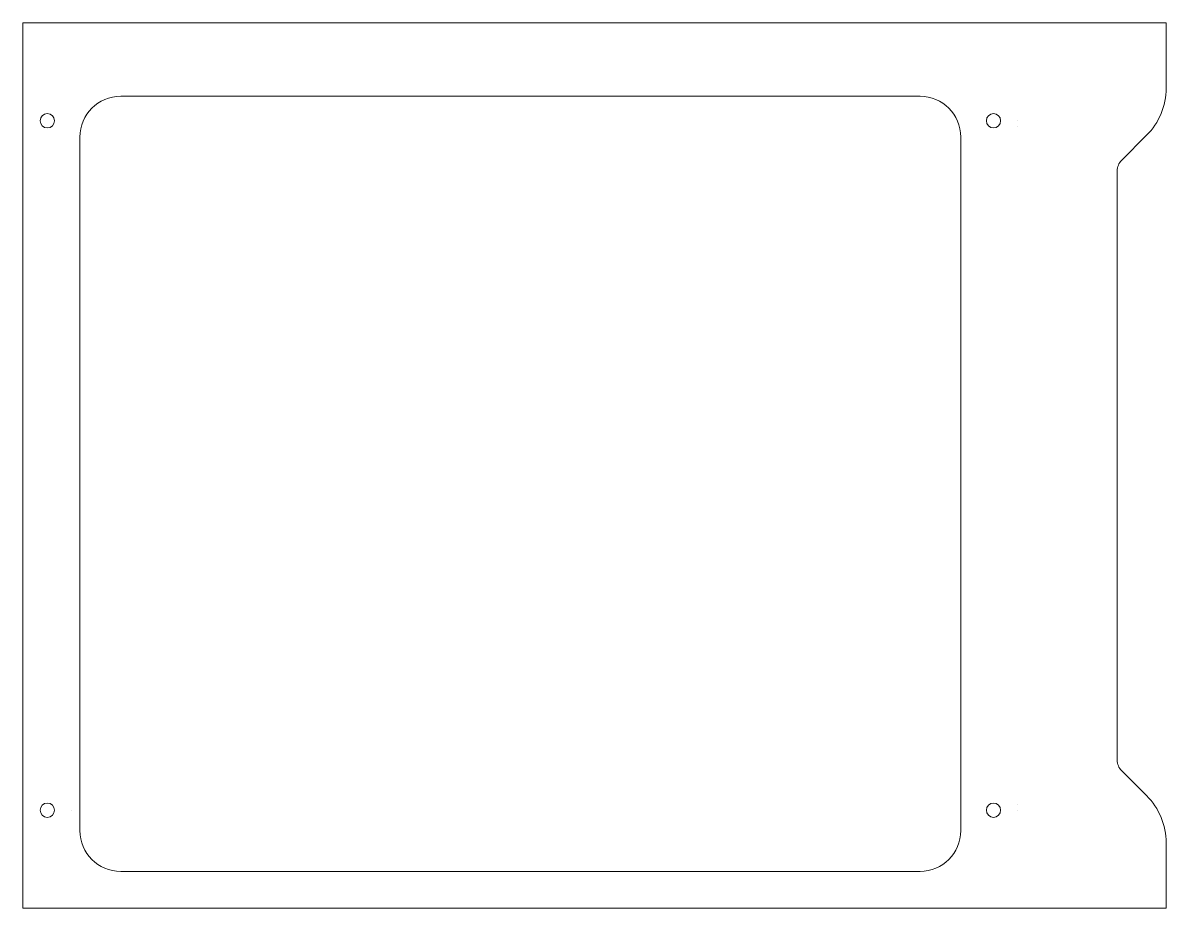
# Model space of a CAD drawing. Header units: millimetres. Extents: x 36 to 176, y 86 to 194.
import ezdxf

# ---------------------------------------------------------------- set-up
doc = ezdxf.new("R2010")
doc.units = ezdxf.units.MM
doc.header["$MEASUREMENT"] = 0

# ---------------------------------------------------------------- blocks, each defined once
blk = doc.blocks.new('block 2')
at = {"color": 7, "lineweight": 5, "true_color": 0xffffff}
blk.add_lwpolyline([(162.84, 194.13), (35.84, 194.13)], dxfattribs=at)
blk = doc.blocks.new('block 3')
at = {"color": 7, "lineweight": 5, "true_color": 0xffffff}
blk.add_lwpolyline([(162.84, 194.13), (172.84, 194.13)], dxfattribs=at)
blk = doc.blocks.new('block 4')
at = {"color": 7, "lineweight": 5, "true_color": 0xffffff}
blk.add_lwpolyline([(162.84, 85.63), (172.84, 85.63)], dxfattribs=at)
blk = doc.blocks.new('block 5')
at = {"color": 7, "lineweight": 5, "true_color": 0xffffff}
blk.add_lwpolyline([(35.84, 85.63), (162.84, 85.63)], dxfattribs=at)
blk = doc.blocks.new('block 6')
at = {"color": 7, "lineweight": 5, "true_color": 0xffffff}
blk.add_lwpolyline([(35.84, 194.13), (35.84, 85.63)], dxfattribs=at)
blk = doc.blocks.new('block 7')
at = {"color": 7, "lineweight": 5, "true_color": 0xffffff}
for points in [[(35.84, 182.13), (35.84, 182.13)], [(157.84, 182.13), (157.84, 182.13)]]:
    blk.add_lwpolyline(points, dxfattribs=at)
blk = doc.blocks.new('block 8')
at = {"color": 7, "lineweight": 5, "true_color": 0xffffff}
for points in [[(157.84, 181.38), (157.84, 181.38)], [(157.84, 98.38), (157.84, 98.38)]]:
    blk.add_lwpolyline(points, dxfattribs=at)
blk = doc.blocks.new('block 9')
at = {"color": 7, "lineweight": 5, "true_color": 0xffffff}
blk.add_lwpolyline([(35.84, 182.13), (35.84, 182.13)], dxfattribs=at)
blk = doc.blocks.new('block 10')
at = {"color": 7, "lineweight": 5, "true_color": 0xffffff}
blk.add_open_spline([(153.97, 182.13), (153.97, 182.61), (154.36, 183), (154.84, 183), (155.32, 183), (155.72, 182.61), (155.72, 182.13), (155.72, 181.64), (155.32, 181.25), (154.84, 181.25), (154.36, 181.25), (153.97, 181.64), (153.97, 182.13), (153.97, 182.13), (153.97, 182.13), (153.97, 182.13)], degree=3, knots=[0, 0, 0, 0, 1, 1, 1, 2, 2, 2, 3, 3, 3, 4, 4, 4, 5, 5, 5, 5], dxfattribs=at)
blk = doc.blocks.new('block 11')
at = {"color": 7, "lineweight": 5, "true_color": 0xffffff}
blk.add_open_spline([(37.97, 182.13), (37.97, 182.61), (38.36, 183), (38.84, 183), (39.32, 183), (39.72, 182.61), (39.72, 182.13), (39.72, 181.64), (39.32, 181.25), (38.84, 181.25), (38.36, 181.25), (37.97, 181.64), (37.97, 182.13), (37.97, 182.13), (37.97, 182.13), (37.97, 182.13)], degree=3, knots=[0, 0, 0, 0, 1, 1, 1, 2, 2, 2, 3, 3, 3, 4, 4, 4, 5, 5, 5, 5], dxfattribs=at)
blk = doc.blocks.new('block 12')
at = {"color": 7, "lineweight": 5, "true_color": 0xffffff}
for points in [[(35.84, 97.63), (35.84, 97.63)], [(157.84, 97.63), (157.84, 97.63)]]:
    blk.add_lwpolyline(points, dxfattribs=at)
blk = doc.blocks.new('block 13')
at = {"color": 7, "lineweight": 5, "true_color": 0xffffff}
for points in [[(35.84, 97.63), (35.84, 97.63)], [(41.84, 97.63), (41.84, 97.63)]]:
    blk.add_lwpolyline(points, dxfattribs=at)
blk = doc.blocks.new('block 14')
at = {"color": 7, "lineweight": 5, "true_color": 0xffffff}
blk.add_open_spline([(153.97, 97.63), (153.97, 98.11), (154.36, 98.5), (154.84, 98.5), (155.32, 98.5), (155.72, 98.11), (155.72, 97.63), (155.72, 97.14), (155.32, 96.75), (154.84, 96.75), (154.36, 96.75), (153.97, 97.14), (153.97, 97.63), (153.97, 97.63), (153.97, 97.63), (153.97, 97.63)], degree=3, knots=[0, 0, 0, 0, 1, 1, 1, 2, 2, 2, 3, 3, 3, 4, 4, 4, 5, 5, 5, 5], dxfattribs=at)
blk = doc.blocks.new('block 15')
at = {"color": 7, "lineweight": 5, "true_color": 0xffffff}
blk.add_open_spline([(37.97, 97.63), (37.97, 98.11), (38.36, 98.5), (38.84, 98.5), (39.32, 98.5), (39.72, 98.11), (39.72, 97.63), (39.72, 97.14), (39.32, 96.75), (38.84, 96.75), (38.36, 96.75), (37.97, 97.14), (37.97, 97.63), (37.97, 97.63), (37.97, 97.63), (37.97, 97.63)], degree=3, knots=[0, 0, 0, 0, 1, 1, 1, 2, 2, 2, 3, 3, 3, 4, 4, 4, 5, 5, 5, 5], dxfattribs=at)
blk = doc.blocks.new('block 16')
at = {"color": 7, "lineweight": 5, "true_color": 0xffffff}
blk.add_open_spline([(145.84, 185.13), (145.84, 185.13), (47.84, 185.13), (47.84, 185.13), (45.08, 185.13), (42.84, 182.89), (42.84, 180.13), (42.84, 180.13), (42.84, 95.13), (42.84, 95.13), (42.84, 92.36), (45.08, 90.13), (47.84, 90.13), (47.84, 90.13), (145.84, 90.13), (145.84, 90.13), (148.6, 90.13), (150.84, 92.36), (150.84, 95.13), (150.84, 95.13), (150.84, 180.13), (150.84, 180.13), (150.84, 182.89), (148.6, 185.13), (145.84, 185.13)], degree=3, knots=[0, 0, 0, 0, 1, 1, 1, 2, 2, 2, 3, 3, 3, 4, 4, 4, 5, 5, 5, 6, 6, 6, 7, 7, 7, 8, 8, 8, 8], dxfattribs=at)
blk = doc.blocks.new('block 17')
at = {"color": 7, "lineweight": 5, "true_color": 0xffffff}
blk.add_lwpolyline([(176.02, 194.13), (176.02, 186.13)], dxfattribs=at)
blk = doc.blocks.new('block 18')
at = {"color": 7, "lineweight": 5, "true_color": 0xffffff}
blk.add_open_spline([(173.62, 180.35), (175.15, 181.88), (176.02, 183.96), (176.02, 186.13)], degree=3, dxfattribs=at)
blk = doc.blocks.new('block 19')
at = {"color": 7, "lineweight": 5, "true_color": 0xffffff}
blk.add_lwpolyline([(173.62, 180.35), (170.55, 177.27)], dxfattribs=at)
blk = doc.blocks.new('block 20')
at = {"color": 7, "lineweight": 5, "true_color": 0xffffff}
blk.add_open_spline([(170.55, 177.27), (170.21, 176.93), (170.02, 176.47), (170.02, 175.98)], degree=3, dxfattribs=at)
blk = doc.blocks.new('block 21')
at = {"color": 7, "lineweight": 5, "true_color": 0xffffff}
blk.add_lwpolyline([(170.02, 164.98), (170.02, 175.98)], dxfattribs=at)
blk = doc.blocks.new('block 22')
at = {"color": 7, "lineweight": 5, "true_color": 0xffffff}
blk.add_lwpolyline([(176.02, 85.63), (176.02, 93.63)], dxfattribs=at)
blk = doc.blocks.new('block 23')
at = {"color": 7, "lineweight": 5, "true_color": 0xffffff}
blk.add_open_spline([(176.02, 93.63), (176.02, 95.79), (175.15, 97.87), (173.62, 99.41)], degree=3, dxfattribs=at)
blk = doc.blocks.new('block 24')
at = {"color": 7, "lineweight": 5, "true_color": 0xffffff}
blk.add_lwpolyline([(173.62, 99.41), (170.55, 102.48)], dxfattribs=at)
blk = doc.blocks.new('block 25')
at = {"color": 7, "lineweight": 5, "true_color": 0xffffff}
blk.add_open_spline([(170.02, 103.77), (170.02, 103.28), (170.21, 102.82), (170.55, 102.48)], degree=3, dxfattribs=at)
blk = doc.blocks.new('block 26')
at = {"color": 7, "lineweight": 5, "true_color": 0xffffff}
blk.add_lwpolyline([(170.02, 103.77), (170.02, 114.77)], dxfattribs=at)
blk = doc.blocks.new('block 27')
at = {"color": 7, "lineweight": 5, "true_color": 0xffffff}
blk.add_lwpolyline([(170.02, 114.77), (170.02, 164.98)], dxfattribs=at)
blk = doc.blocks.new('block 28')
at = {"color": 7, "lineweight": 5, "true_color": 0xffffff}
blk.add_lwpolyline([(176.02, 85.63), (172.84, 85.63)], dxfattribs=at)
blk = doc.blocks.new('block 29')
at = {"color": 7, "lineweight": 5, "true_color": 0xffffff}
blk.add_lwpolyline([(176.02, 194.13), (172.84, 194.13)], dxfattribs=at)

msp = doc.modelspace()

# ---------------------------------------------------------------- block references
for name in ['block 2', 'block 6', 'block 3', 'block 29', 'block 17', 'block 16', 'block 18', 'block 11', 'block 10', 'block 7', 'block 9', 'block 8', 'block 19', 'block 20', 'block 21', 'block 27', 'block 26', 'block 25', 'block 24', 'block 15', 'block 14', 'block 23', 'block 12', 'block 13', 'block 22', 'block 5', 'block 4', 'block 28']:
    msp.add_blockref(name, (0, 0))

doc.saveas('drawing.dxf')
